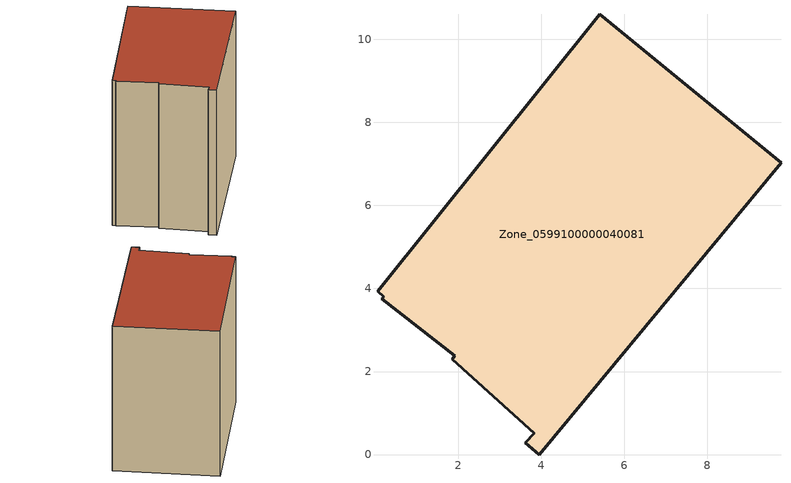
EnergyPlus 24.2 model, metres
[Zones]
Zone_0599100000040081
 floor ground (C_G): 3.83,0.51 1.86,2.3 1.92,2.38 0.15,3.75 0.2,3.8 0.05,3.93 5.4,10.6 9.77,7.03 3.95,0 3.61,0.28 z0
 wall outside (C_F): 3.95,0 9.77,7.03 5.4,10.6 0.05,3.93 0.2,3.8 0.15,3.75 1.92,2.38 1.86,2.3 3.83,0.51 3.61,0.28 3.95,0 z0:8.43
 roof outside (C_R): 0.15,3.75 1.92,2.38 1.86,2.3 3.83,0.51 3.61,0.28 3.95,0 9.77,7.03 5.4,10.6 0.05,3.93 0.2,3.8 z8.43
[BUILDING]
Pand.0599100000040081: North Axis=0; Terrain=City; Loads Convergence Tolerance Value=0.04; Temperature Convergence Tolerance Value=0.4; Solar Distribution=FullExterior; Maximum Number of Warmup Days=25; Minimum Number of Warmup Days=1
[Site:Location]
Rotterdam.The.Hague.AP_ZH_NLD Design_Conditions: Latitude=51.96; Longitude=4.45; Time Zone=1; Elevation=-4.5
[SITE:GROUNDTEMPERATURE:BUILDINGSURFACE]
18, 18, 18, 18, 18, 18, 18, 18, 18, 18, 18, 18
[MATERIAL] Thermal Absorptance=0.9; Solar Absorptance=0.7; Visible Absorptance=0.7
Name | Roughness | Thickness | Conductivity | Density | Specific Heat
G.TI.1946 | MediumSmooth | 0.15 | 1 | 540 | 1210
F.TI.1946 | Rough | 0.3 | 0.857143 | 1920 | 840
R.TI.1946 | MediumRough | 0.2 | 0.1 | 1500 | 1000
[CONSTRUCTION]
C_G: G.TI.1946
C_F: F.TI.1946
C_R: R.TI.1946
[ZONE]
Zone_0599100000040081: Type=1; Multiplier=1; Ceiling Height=Autocalculate; Volume=Autocalculate; Floor Area=autocalculate; Part of Total Floor Area=Yes
[ZONEINFILTRATION:DESIGNFLOWRATE]
Infil_Zone_0599100000040081: Zone or ZoneList or Space or SpaceList=Zone_0599100000040081; Schedule=AlwaysOn; Design Flow Rate Calculation Method=Flow/Area; Flow Rate per Floor Area=0.003; Constant Term Coefficient=1; Temperature Term Coefficient=0; Velocity Term Coefficient=0; Velocity Squared Term Coefficient=0
[HVACTEMPLATE:ZONE:IDEALLOADSAIRSYSTEM]
Zone_0599100000040081: Maximum Heating Supply Air Temperature=50; Minimum Cooling Supply Air Temperature=13; Maximum Heating Supply Air Humidity Ratio=0.0156; Minimum Cooling Supply Air Humidity Ratio=0.0077; Heating Limit=NoLimit; Cooling Limit=NoLimit; Dehumidification Control Type=ConstantSensibleHeatRatio; Cooling Sensible Heat Ratio=0.7; Dehumidification Setpoint=60; Humidification Control Type=None; Humidification Setpoint=30; Outdoor Air Method=None; Outdoor Air Flow Rate per Person=0.00944; Outdoor Air Flow Rate per Zone Floor Area=0; Outdoor Air Flow Rate per Zone=0; Demand Controlled Ventilation Type=None; Outdoor Air Economizer Type=NoEconomizer; Heat Recovery Type=None; Sensible Heat Recovery Effectiveness=0.7; Latent Heat Recovery Effectiveness=0.65
[ZONECONTROL:THERMOSTAT]
ThermostatControl_Zone_0599100000040081: Zone or ZoneList=Zone_0599100000040081; Control Type Schedule=DualSetpointControlType; Control 1=Thermostat_Zone_0599100000040081; Temperature Difference Between Cutout And Setpoint=0
[THERMOSTATSETPOINT:DUALSETPOINT]
Thermostat_Zone_0599100000040081: Heating Setpoint Temperature Schedule=HeatingSetpoint_Zone_0599100000040081; Cooling Setpoint Temperature Schedule=CoolingSetpoint_Zone_0599100000040081
[SCHEDULE:COMPACT]
HeatingSetpoint_Zone_0599100000040081: Through: 12/31, For: AllDays, Until: 24:00, 21
CoolingSetpoint_Zone_0599100000040081: Through: 12/31, For: AllDays, Until: 24:00, 24
DualSetpointControlType: Through: 12/31, For: AllDays, Until: 24:00, 4
AlwaysOn: Through: 12/31, For: AllDays, Until: 24:00, 1
